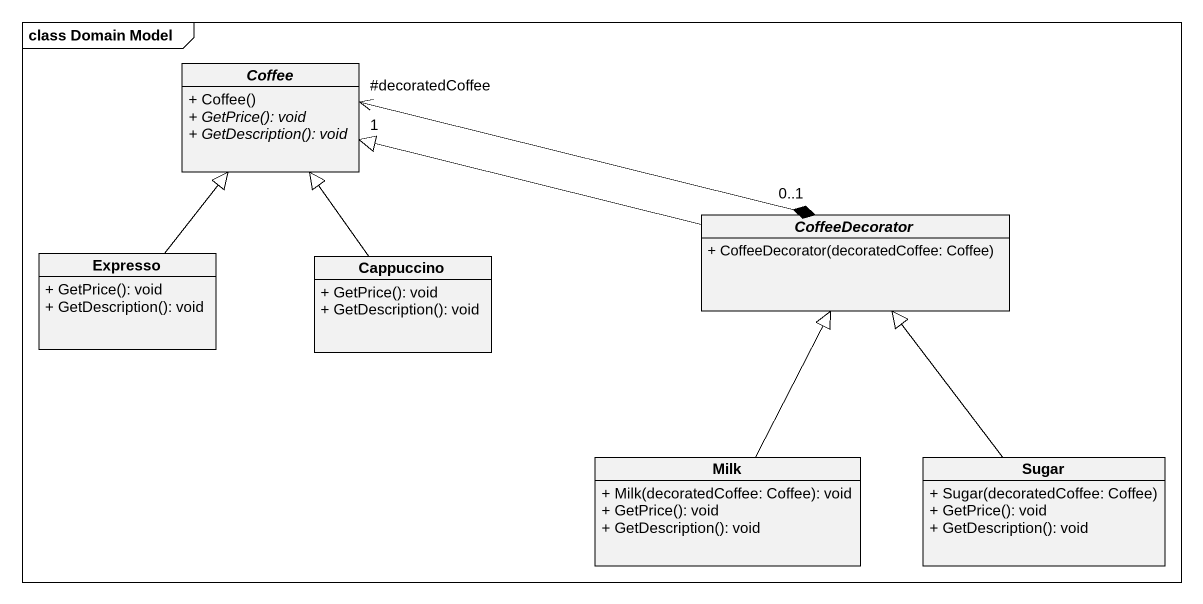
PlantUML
@startuml
mainframe class Domain Model
hide circle
hide empty members
skinparam classAttributeIconSize 0
abstract class Coffee {
  + Coffee()
  {abstract} + GetPrice(): void
  {abstract} + GetDescription(): void
}
abstract class CoffeeDecorator {
  + CoffeeDecorator(decoratedCoffee: Coffee)
}
class Expresso {
  + GetPrice(): void
  + GetDescription(): void
}
class Cappuccino {
  + GetPrice(): void
  + GetDescription(): void
}
class Milk {
  + Milk(decoratedCoffee: Coffee): void
  + GetPrice(): void
  + GetDescription(): void
}
class Sugar {
  + Sugar(decoratedCoffee: Coffee)
  + GetPrice(): void
  + GetDescription(): void
}
Coffee "#decoratedCoffee\n1" <-right-* "0..1" CoffeeDecorator
CoffeeDecorator -left-|> Coffee
Expresso -up-|> Coffee
Cappuccino -up-|> Coffee
Milk -up-|> CoffeeDecorator
Sugar -up-|> CoffeeDecorator
@enduml
